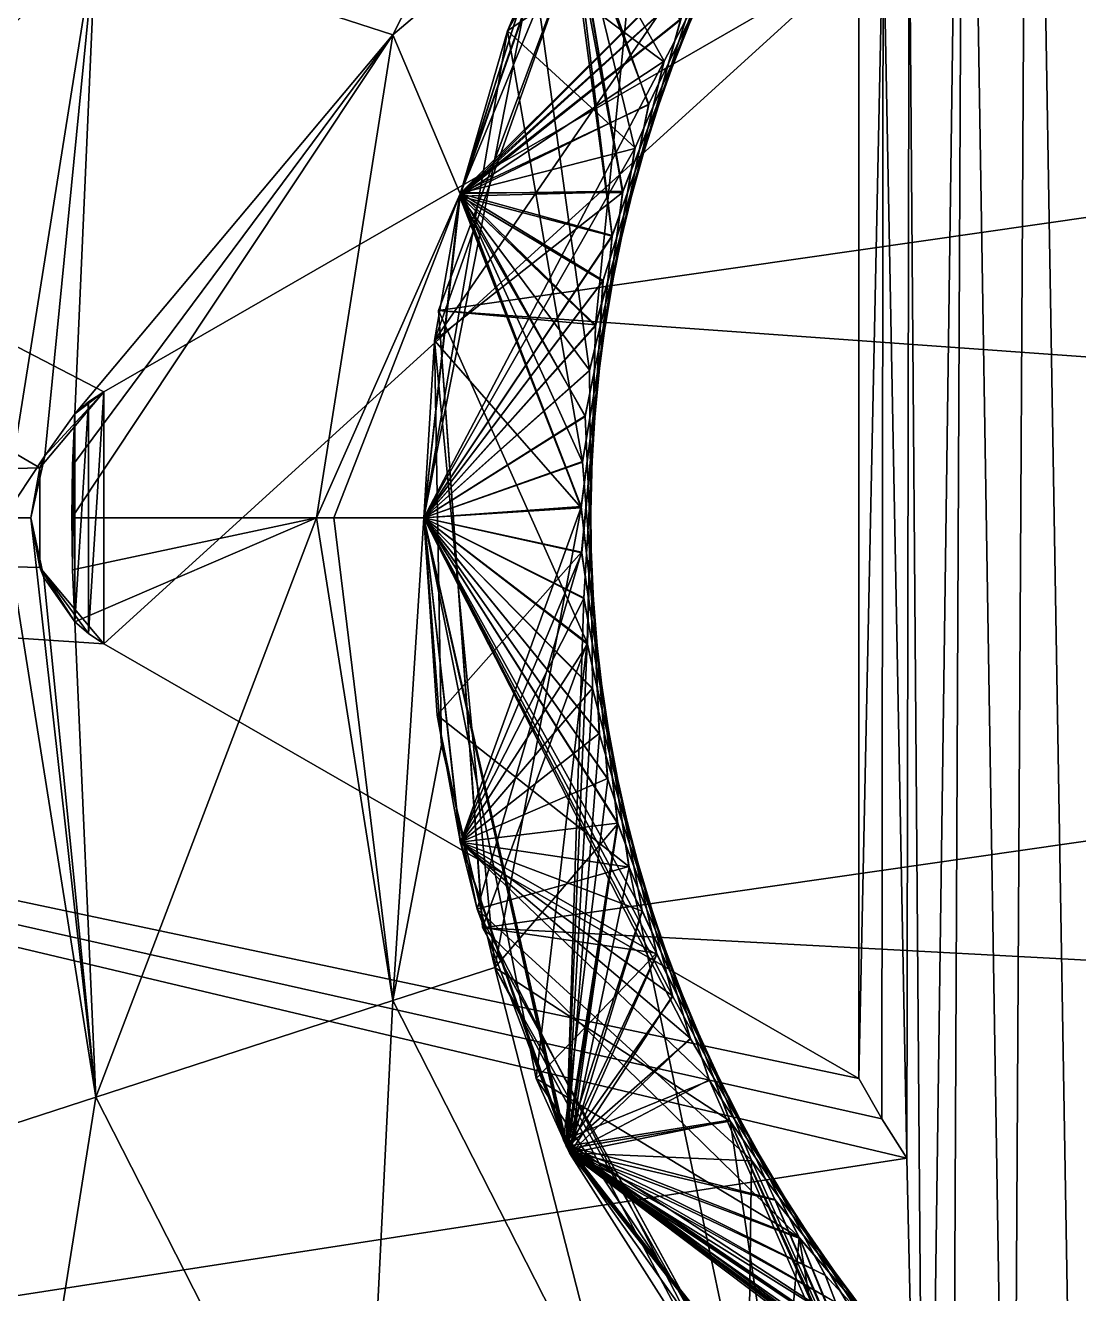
# Model space of a CAD drawing. Extents: x -5 to 5, y -5 to 5.
# Drawn here: x -2.548 to -1.1, y -1.066 to 0.677 of the extents above; entities that cross this region are included whole.
import ezdxf

# ---------------------------------------------------------------- set-up
doc = ezdxf.new("R2010")
doc.units = 0

msp = doc.modelspace()

# ---------------------------------------------------------------- linework, layer by layer
for points in [[(-1.097288, -2.149637, -1.69), (-1.167925, 2.04447, -1.69), (-0.975003, 2.136406, -1.69)], [(-1.191316, -2.168288, -1.69), (-1.256508, 1.85029, -1.69), (-1.167925, 2.04447, -1.69)], [(-1.097288, -2.149637, -1.69), (-1.191316, -2.168288, -1.69), (-1.167925, 2.04447, -1.69)], [(-1.309965, -2.033152, -1.69), (-1.332798, 0.885239, -1.69), (-1.256508, 1.85029, -1.69)], [(-1.275049, -2.122427, -1.69), (-1.309965, -2.033152, -1.69), (-1.256508, 1.85029, -1.69)], [(-1.191316, -2.168288, -1.69), (-1.275049, -2.122427, -1.69), (-1.256508, 1.85029, -1.69)], [(-2.527868, 0.068391, -3.19), (-5.049228, 0, -3.19), (-4.844704, 1.422436, -3.19)], [(-2.439819, 0.173189, -3.19), (-4.844704, 1.422436, -3.19), (-1.402036, 0.770905, -3.19)], [(-2.439819, 0.173189, -3.19), (-2.527868, 0.068391, -3.19), (-4.844704, 1.422436, -3.19)], [(-2.450839, 0.796326, -1.830818), (-2.042402, 0.663617, -0.959325), (-1.737371, 1.262274, -0.959325)], [(-1.801938, 0.867767), (-1.737371, 1.262274, -0.959325), (-2.042402, 0.663617, -0.959325)], [(-1.550822, 1.262914, 2.902369), (-1.884786, 0.669016, 2.918715), (-1.561124, 1.250157, 2.95276)], [(-1.534432, 0.909048, 2.784463), (-1.884786, 0.669016, 2.918715), (-1.550822, 1.262914, 2.902369)], [(-1.884786, 0.669016, 2.668715), (-1.550822, 1.262914, 2.652369), (-1.799287, 0.873251, 2.613426)], [(-1.534432, 0.909048, 2.784463), (-1.550822, 1.262914, 2.652369), (-1.884786, 0.669016, 2.668715)], [(-1.884786, 0.669016, 2.918715), (-1.799476, 0.872862, 2.963436), (-1.561124, 1.250157, 2.95276)], [(-1.682507, 1.081282, 4.707727), (-1.979644, 0.284621, 4.728182), (-1.682582, 1.081115, 4.81)], [(-1.76369, 0.265044, 4.602878), (-1.979644, 0.284621, 4.728182), (-1.682507, 1.081282, 4.707727)], [(-1.979644, 0.284621, 4.728182), (-1.979607, 0.284773, 4.81), (-1.682582, 1.081115, 4.81)], [(1.819254, 0.830749, 4.81), (-1.682582, 1.081115, 4.81), (-1.979607, 0.284773, 4.81)], [(-1.646248, 0.686089, 4.591146), (-1.76369, 0.265044, 4.602878), (-1.682507, 1.081282, 4.707727)], [(-1.696096, 1.059839, -0.041667), (-1.949856, 0.445042), (-1.985092, 0.243739, -0.020833)], [(-1.696096, 1.059839, -0.041667), (-1.985092, 0.243739, -0.020833), (-1.56595, 0.853611, 0.086171)], [(-1.696096, 1.059839, -0.041667), (-1.801938, 0.867767), (-1.949856, 0.445042)], [(-1.467109, 1.01412, 1.881122), (-1.669723, 0.626797, 1.892854), (-1.849559, 0.761006, 2.016363)], [(-1.467109, 1.01412, 1.881122), (-1.849559, 0.761006, 1.766363), (-1.669723, 0.626797, 1.892854)], [(-1.466591, 1.014869, 3.981097), (-1.669403, 0.627649, 3.992829), (-1.802895, 0.865777, 4.113624)], [(-1.466591, 1.014869, 3.981097), (-1.802895, 0.865777, 3.863624), (-1.669403, 0.627649, 3.992829)], [(-3.089614, 1.003877, -2.53283), (-3.248613, 0, -2.53283), (-2.450839, 0.796326, -1.830818)], [(-1.501444, 0.962557, 3.382781), (-1.690484, 0.56843, 3.394512), (-1.803158, 0.865229, 3.513639)], [(-1.501444, 0.962557, 3.382781), (-1.803158, 0.865229, 3.263639), (-1.690484, 0.56843, 3.394512)], [(-1.501936, 0.96179, 1.282805), (-1.79901, 0.873821, 1.163411), (-1.690774, 0.567567, 1.294537)], [(-1.501936, 0.96179, 1.282805), (-1.690774, 0.567567, 1.294537), (-1.79901, 0.873821, 1.413411)], [(-1.534432, 0.909048, 2.784463), (-1.709466, 0.508505, 2.796195), (-1.884786, 0.669016, 2.918715)], [(-1.534432, 0.909048, 2.784463), (-1.884786, 0.669016, 2.668715), (-1.709466, 0.508505, 2.796195)], [(-1.534896, 0.908264, 0.684488), (-1.709725, 0.507631, 0.69622), (-1.798969, 0.873905, 0.813409)], [(-1.534896, 0.908264, 0.684488), (-1.798969, 0.873905, 0.563409), (-1.709725, 0.507631, 0.69622)], [(-1.799476, 0.872862, 3.213436), (-1.949644, 0.44597, 3.224263), (-1.803158, 0.865229, 3.263639)], [(-1.621427, 0.742848, 3.089488), (-1.949644, 0.44597, 3.224263), (-1.799476, 0.872862, 3.213436)], [(-1.884786, 0.669016, 2.918715), (-1.949644, 0.44597, 2.974263), (-1.799476, 0.872862, 2.963436)], [(-1.621427, 0.742848, 3.089488), (-1.799476, 0.872862, 2.963436), (-1.949644, 0.44597, 2.974263)], [(-1.884786, 0.669016, 2.668715), (-1.799287, 0.873251, 2.613426), (-1.949638, 0.445995, 2.624262)], [(-1.646598, 0.685248, 2.491171), (-1.949638, 0.445995, 2.624262), (-1.799287, 0.873251, 2.613426)], [(-1.803946, 0.863586, 2.313682), (-1.949638, 0.445995, 2.374262), (-1.799287, 0.873251, 2.363426)], [(-1.646598, 0.685248, 2.491171), (-1.799287, 0.873251, 2.363426), (-1.949638, 0.445995, 2.374262)], [(-1.803893, 0.863695, 1.113679), (-1.949584, 0.446231, 1.174257), (-1.79901, 0.873821, 1.163411)], [(-1.690774, 0.567567, 1.294537), (-1.79901, 0.873821, 1.163411), (-1.949584, 0.446231, 1.174257)], [(-1.79901, 0.873821, 1.413411), (-1.949584, 0.446231, 1.424257), (-1.803957, 0.863563, 1.463683)], [(-1.690774, 0.567567, 1.294537), (-1.949584, 0.446231, 1.424257), (-1.79901, 0.873821, 1.413411)], [(-1.803893, 0.863695, 0.863679), (-1.798969, 0.873905, 0.813409), (-1.949574, 0.446275, 0.824256)], [(-1.709725, 0.507631, 0.69622), (-1.949574, 0.446275, 0.824256), (-1.798969, 0.873905, 0.813409)], [(-1.803843, 0.863801, 0.513676), (-1.949574, 0.446275, 0.574256), (-1.798969, 0.873905, 0.563409)], [(-1.709725, 0.507631, 0.69622), (-1.798969, 0.873905, 0.563409), (-1.949574, 0.446275, 0.574256)], [(-1.798926, 0.873994, 0.213406), (-1.949563, 0.446324, 0.224254), (-1.803843, 0.863801, 0.263676)], [(-1.726552, 0.447066, 0.097902), (-1.949563, 0.446324, 0.224254), (-1.798926, 0.873994, 0.213406)], [(-1.56595, 0.853611, 0.086171), (-1.726552, 0.447066, 0.097902), (-1.798926, 0.873994, 0.213406)], [(-1.33592, -0.880521, -1.69), (-1.368612, 0.828795, -1.69), (-1.332798, 0.885239, -1.69)], [(-1.309965, -2.033152, -1.69), (-1.33592, -0.880521, -1.69), (-1.332798, 0.885239, -1.69)], [(-1.949856, 0.445042), (-1.801938, 0.867767), (-2.042402, 0.663617, -0.959325)], [(-1.803158, 0.865229, 3.513639), (-1.950568, 0.441911, 3.524362), (-1.949688, 0.445775, 3.574268)], [(-1.690484, 0.56843, 3.394512), (-1.950568, 0.441911, 3.524362), (-1.803158, 0.865229, 3.513639)], [(-1.949644, 0.44597, 3.224263), (-1.950568, 0.441911, 3.274362), (-1.803158, 0.865229, 3.263639)], [(-1.690484, 0.56843, 3.394512), (-1.803158, 0.865229, 3.263639), (-1.950568, 0.441911, 3.274362)], [(-1.803946, 0.863586, 2.313682), (-1.950565, 0.441924, 2.324362), (-1.949638, 0.445995, 2.374262)], [(-1.726323, 0.447948, 2.197878), (-1.950565, 0.441924, 2.324362), (-1.803946, 0.863586, 2.313682)], [(-1.849559, 0.761006, 2.016363), (-1.950565, 0.441924, 2.074362), (-1.803946, 0.863586, 2.063682)], [(-1.726323, 0.447948, 2.197878), (-1.803946, 0.863586, 2.063682), (-1.950565, 0.441924, 2.074362)], [(-1.802895, 0.865777, 4.113624), (-1.95055, 0.441987, 4.124361), (-1.949711, 0.445678, 4.17427)], [(-1.669403, 0.627649, 3.992829), (-1.95055, 0.441987, 4.124361), (-1.802895, 0.865777, 4.113624)], [(-1.95055, 0.441987, 3.874361), (-1.802895, 0.865777, 3.863624), (-1.949688, 0.445775, 3.824268)], [(-1.669403, 0.627649, 3.992829), (-1.802895, 0.865777, 3.863624), (-1.95055, 0.441987, 3.874361)], [(-1.849559, 0.761006, 1.766363), (-1.803957, 0.863563, 1.713683), (-1.950528, 0.442088, 1.724358)], [(-1.741037, 0.386834, 1.599561), (-1.950528, 0.442088, 1.724358), (-1.803957, 0.863563, 1.713683)], [(-1.949584, 0.446231, 1.424257), (-1.950528, 0.442088, 1.474358), (-1.803957, 0.863563, 1.463683)], [(-1.59465, 0.798711, 1.587829), (-1.803957, 0.863563, 1.463683), (-1.950528, 0.442088, 1.474358)], [(-1.949711, 0.445678, 4.42427), (-1.950425, 0.44254, 4.474347), (-1.801987, 0.867664, 4.463574)], [(-1.646248, 0.686089, 4.591146), (-1.801987, 0.867664, 4.463574), (-1.950425, 0.44254, 4.474347)], [(-1.803893, 0.863695, 1.113679), (-1.950406, 0.442623, 1.124345), (-1.949584, 0.446231, 1.174257)], [(-1.621806, 0.74202, 0.989512), (-1.950406, 0.442623, 1.124345), (-1.803893, 0.863695, 1.113679)], [(-1.950406, 0.442623, 0.874345), (-1.803893, 0.863695, 0.863679), (-1.949574, 0.446275, 0.824256)], [(-1.621806, 0.74202, 0.989512), (-1.803893, 0.863695, 0.863679), (-1.950406, 0.442623, 0.874345)], [(-1.803843, 0.863801, 0.513676), (-1.950367, 0.442795, 0.524341), (-1.949574, 0.446275, 0.574256)], [(-1.646948, 0.684407, 0.391195), (-1.950367, 0.442795, 0.524341), (-1.803843, 0.863801, 0.513676)], [(-1.949563, 0.446324, 0.224254), (-1.950367, 0.442795, 0.274341), (-1.803843, 0.863801, 0.263676)], [(-1.646948, 0.684407, 0.391195), (-1.803843, 0.863801, 0.263676), (-1.950367, 0.442795, 0.274341)], [(-1.800451, 0.870847, 4.41349), (-1.949711, 0.445678, 4.42427), (-1.801987, 0.867664, 4.463574)], [(-1.726094, 0.448829, 4.297853), (-1.949711, 0.445678, 4.42427), (-1.800451, 0.870847, 4.41349)], [(-1.802895, 0.865777, 4.113624), (-1.949711, 0.445678, 4.17427), (-1.800451, 0.870847, 4.16349)], [(-1.726094, 0.448829, 4.297853), (-1.800451, 0.870847, 4.16349), (-1.949711, 0.445678, 4.17427)], [(-1.802895, 0.865777, 3.863624), (-1.800192, 0.871383, 3.813476), (-1.949688, 0.445775, 3.824268)], [(-1.740839, 0.387723, 3.699537), (-1.949688, 0.445775, 3.824268), (-1.800192, 0.871383, 3.813476)], [(-1.803158, 0.865229, 3.513639), (-1.949688, 0.445775, 3.574268), (-1.800192, 0.871383, 3.563476)], [(-1.594242, 0.799526, 3.687805), (-1.800192, 0.871383, 3.563476), (-1.949688, 0.445775, 3.574268)], [(-1.59465, 0.798711, 1.587829), (-1.741037, 0.386834, 1.599561), (-1.803957, 0.863563, 1.713683)], [(-1.565513, 0.85441, 2.186146), (-1.726323, 0.447948, 2.197878), (-1.803946, 0.863586, 2.313682)], [(-1.565513, 0.85441, 2.186146), (-1.803946, 0.863586, 2.063682), (-1.726323, 0.447948, 2.197878)], [(-1.565077, 0.85521, 4.286122), (-1.726094, 0.448829, 4.297853), (-1.800451, 0.870847, 4.41349)], [(-1.565077, 0.85521, 4.286122), (-1.800451, 0.870847, 4.16349), (-1.726094, 0.448829, 4.297853)], [(-1.594242, 0.799526, 3.687805), (-1.740839, 0.387723, 3.699537), (-1.800192, 0.871383, 3.813476)], [(-1.985092, 0.243739, -0.020833), (-1.726552, 0.447066, 0.097902), (-1.56595, 0.853611, 0.086171)], [(1.819254, 0.830749, 4.81), (-1.979607, 0.284773, 4.81), (2, 0, 4.81)], [(-1.402036, -0.770905, -1.69), (-1.402036, 0.770905, -1.69), (-1.368612, 0.828795, -1.69)], [(-1.370075, -0.826374, -1.69), (-1.402036, -0.770905, -1.69), (-1.368612, 0.828795, -1.69)], [(-1.33592, -0.880521, -1.69), (-1.370075, -0.826374, -1.69), (-1.368612, 0.828795, -1.69)], [(-3.248613, 0, -2.53283), (-3.213175, 0, -2.505224), (-2.450839, 0.796326, -1.830818)], [(-3.213175, 0, -2.505224), (-2.576964, 0, -1.830818), (-2.450839, 0.796326, -1.830818)], [(-2.450839, 0.796326, -1.830818), (-2.576964, 0, -1.830818), (-2.520999, 0.084964, -1.750309)], [(-2.450839, 0.796326, -1.830818), (-2.520999, 0.084964, -1.750309), (-2.479752, 0.142951, -1.69)], [(-2.450839, 0.796326, -1.830818), (-2.479752, 0.142951, -1.69), (-2.042402, 0.663617, -0.959325)], [(-1.59465, 0.798711, 1.587829), (-1.950528, 0.442088, 1.474358), (-1.741037, 0.386834, 1.599561)], [(-1.594242, 0.799526, 3.687805), (-1.949688, 0.445775, 3.574268), (-1.740839, 0.387723, 3.699537)], [(-1.402036, 0.770905, -1.69), (-2.439819, 0.173189, -3.19), (-1.402036, 0.770905, -3.19)], [(-2.439819, 0.173189, -1.69), (-2.439819, 0.173189, -3.19), (-1.402036, 0.770905, -1.69)], [(-2.439788, -0.173448, -1.69), (-2.439819, 0.173189, -1.69), (-1.402036, 0.770905, -1.69)], [(-1.402036, -0.770905, -1.69), (-2.439788, -0.173448, -1.69), (-1.402036, 0.770905, -1.69)], [(-1.849559, 0.761006, 2.016363), (-2, 0, 2.035), (-1.950565, 0.441924, 2.074362)], [(-1.772038, 0.201822, 1.904585), (-2, 0, 2.035), (-1.849559, 0.761006, 2.016363)], [(-1.849559, 0.761006, 1.766363), (-2, 0, 1.735), (-2, 0, 1.785)], [(-1.669723, 0.626797, 1.892854), (-1.849559, 0.761006, 1.766363), (-2, 0, 1.785)], [(-1.849559, 0.761006, 1.766363), (-1.950528, 0.442088, 1.724358), (-2, 0, 1.735)], [(-1.669723, 0.626797, 1.892854), (-1.772038, 0.201822, 1.904585), (-1.849559, 0.761006, 2.016363)], [(-1.621806, 0.74202, 0.989512), (-1.753587, 0.32524, 1.001244), (-1.950406, 0.442623, 1.124345)], [(-1.621806, 0.74202, 0.989512), (-1.950406, 0.442623, 0.874345), (-1.753587, 0.32524, 1.001244)], [(-1.621427, 0.742848, 3.089488), (-1.753421, 0.326136, 3.101219), (-1.949644, 0.44597, 3.224263)], [(-1.621427, 0.742848, 3.089488), (-1.949644, 0.44597, 2.974263), (-1.753421, 0.326136, 3.101219)], [(-1.646248, 0.686089, 4.591146), (-1.950425, 0.44254, 4.474347), (-1.76369, 0.265044, 4.602878)], [(-1.646948, 0.684407, 0.391195), (-1.76396, 0.263242, 0.402927), (-1.950367, 0.442795, 0.524341)], [(-1.646948, 0.684407, 0.391195), (-1.950367, 0.442795, 0.274341), (-1.76396, 0.263242, 0.402927)], [(-1.646598, 0.685248, 2.491171), (-1.763825, 0.264143, 2.502903), (-1.949638, 0.445995, 2.624262)], [(-1.646598, 0.685248, 2.491171), (-1.949638, 0.445995, 2.374262), (-1.763825, 0.264143, 2.502903)], [(-2.483869, 0, -1.69), (-2.147508, 0, -0.959325), (-2.042402, 0.663617, -0.959325)], [(-2.482836, 0.07163, -1.69), (-2.483869, 0, -1.69), (-2.042402, 0.663617, -0.959325)], [(-2.479752, 0.142951, -1.69), (-2.482836, 0.07163, -1.69), (-2.042402, 0.663617, -0.959325)], [(-1.949856, 0.445042), (-2.042402, 0.663617, -0.959325), (-2.147508, 0, -0.959325)], [(-1.884786, 0.669016, 2.918715), (-2, 0, 2.935), (-1.949644, 0.44597, 2.974263)], [(-1.781813, 0.077416, 2.807927), (-2, 0, 2.935), (-1.884786, 0.669016, 2.918715)], [(-1.884786, 0.669016, 2.668715), (-2, 0, 2.635), (-2, 0, 2.685)], [(-1.709466, 0.508505, 2.796195), (-1.884786, 0.669016, 2.668715), (-2, 0, 2.685)], [(-1.884786, 0.669016, 2.668715), (-1.949638, 0.445995, 2.624262), (-2, 0, 2.635)], [(-1.709466, 0.508505, 2.796195), (-1.781813, 0.077416, 2.807927), (-1.884786, 0.669016, 2.918715)], [(-1.669403, 0.627649, 3.992829), (-1.771934, 0.202727, 4.004561), (-1.95055, 0.441987, 4.124361)], [(-1.669403, 0.627649, 3.992829), (-1.95055, 0.441987, 3.874361), (-1.771934, 0.202727, 4.004561)], [(-1.669723, 0.626797, 1.892854), (-2, 0, 1.785), (-1.772038, 0.201822, 1.904585)], [(-1.690484, 0.56843, 3.394512), (-1.777978, 0.140158, 3.406244), (-1.950568, 0.441911, 3.524362)], [(-1.690484, 0.56843, 3.394512), (-1.950568, 0.441911, 3.274362), (-1.777978, 0.140158, 3.406244)], [(-1.690774, 0.567567, 1.294537), (-1.949584, 0.446231, 1.174257), (-1.778049, 0.13925, 1.306268)], [(-1.690774, 0.567567, 1.294537), (-1.778049, 0.13925, 1.306268), (-1.949584, 0.446231, 1.424257)], [(-1.709466, 0.508505, 2.796195), (-2, 0, 2.685), (-1.781813, 0.077416, 2.807927)], [(-1.709725, 0.507631, 0.69622), (-1.781852, 0.076505, 0.707951), (-1.949574, 0.446275, 0.824256)], [(-1.709725, 0.507631, 0.69622), (-1.949574, 0.446275, 0.574256), (-1.781852, 0.076505, 0.707951)], [(-1.949856, 0.445042), (-2.147508, 0, -0.959325), (-2.12335, 0, -0.878952)], [(-1.949856, 0.445042), (-2.12335, 0, -0.878952), (-2, 0)], [(-1.949563, 0.446324, 0.224254), (-2, 0, 0.235), (-1.950367, 0.442795, 0.274341)], [(-1.783441, 0.013666, 0.109634), (-2, 0, 0.235), (-1.949563, 0.446324, 0.224254)], [(-1.950406, 0.442623, 0.874345), (-1.949574, 0.446275, 0.824256), (-2, 0, 0.835)], [(-1.781852, 0.076505, 0.707951), (-2, 0, 0.835), (-1.949574, 0.446275, 0.824256)], [(-2, 0, 0.535), (-2, 0, 0.585), (-1.949574, 0.446275, 0.574256)], [(-1.781852, 0.076505, 0.707951), (-1.949574, 0.446275, 0.574256), (-2, 0, 0.585)], [(-1.950367, 0.442795, 0.524341), (-2, 0, 0.535), (-1.949574, 0.446275, 0.574256)], [(-2, 0, 1.135), (-2, 0, 1.185), (-1.949584, 0.446231, 1.174257)], [(-1.778049, 0.13925, 1.306268), (-1.949584, 0.446231, 1.174257), (-2, 0, 1.185)], [(-1.950406, 0.442623, 1.124345), (-2, 0, 1.135), (-1.949584, 0.446231, 1.174257)], [(-1.949584, 0.446231, 1.424257), (-2, 0, 1.435), (-1.950528, 0.442088, 1.474358)], [(-1.778049, 0.13925, 1.306268), (-2, 0, 1.435), (-1.949584, 0.446231, 1.424257)], [(-1.763825, 0.264143, 2.502903), (-2, 0, 2.635), (-1.949638, 0.445995, 2.624262)], [(-2, 0, 2.335), (-2, 0, 2.385), (-1.949638, 0.445995, 2.374262)], [(-1.763825, 0.264143, 2.502903), (-1.949638, 0.445995, 2.374262), (-2, 0, 2.385)], [(-1.950565, 0.441924, 2.324362), (-2, 0, 2.335), (-1.949638, 0.445995, 2.374262)], [(-1.949644, 0.44597, 3.224263), (-2, 0, 3.235), (-1.950568, 0.441911, 3.274362)], [(-1.753421, 0.326136, 3.101219), (-2, 0, 3.235), (-1.949644, 0.44597, 3.224263)], [(-2, 0, 2.935), (-2, 0, 2.985), (-1.949644, 0.44597, 2.974263)], [(-1.753421, 0.326136, 3.101219), (-1.949644, 0.44597, 2.974263), (-2, 0, 2.985)], [(-1.95055, 0.441987, 3.874361), (-1.949688, 0.445775, 3.824268), (-2, 0, 3.835)], [(-1.740839, 0.387723, 3.699537), (-2, 0, 3.835), (-1.949688, 0.445775, 3.824268)], [(-2, 0, 3.535), (-2, 0, 3.585), (-1.949688, 0.445775, 3.574268)], [(-1.740839, 0.387723, 3.699537), (-1.949688, 0.445775, 3.574268), (-2, 0, 3.585)], [(-1.950568, 0.441911, 3.524362), (-2, 0, 3.535), (-1.949688, 0.445775, 3.574268)], [(-1.949711, 0.445678, 4.42427), (-2, 0, 4.435), (-1.950425, 0.44254, 4.474347)], [(-1.783426, 0.015488, 4.309586), (-2, 0, 4.435), (-1.949711, 0.445678, 4.42427)], [(-2, 0, 4.135), (-2, 0, 4.185), (-1.949711, 0.445678, 4.17427)], [(-1.783426, 0.015488, 4.309586), (-1.949711, 0.445678, 4.17427), (-2, 0, 4.185)], [(-1.95055, 0.441987, 4.124361), (-2, 0, 4.135), (-1.949711, 0.445678, 4.17427)], [(-1.985092, 0.243739, -0.020833), (-1.949856, 0.445042), (-2, 0)], [(-1.76396, 0.263242, 0.402927), (-2, 0, 0.535), (-1.950367, 0.442795, 0.524341)], [(-2, 0, 0.235), (-2, 0, 0.285), (-1.950367, 0.442795, 0.274341)], [(-1.76396, 0.263242, 0.402927), (-1.950367, 0.442795, 0.274341), (-2, 0, 0.285)], [(-1.753587, 0.32524, 1.001244), (-2, 0, 1.135), (-1.950406, 0.442623, 1.124345)], [(-1.950406, 0.442623, 0.874345), (-2, 0, 0.835), (-2, 0, 0.885)], [(-1.753587, 0.32524, 1.001244), (-1.950406, 0.442623, 0.874345), (-2, 0, 0.885)], [(-2, 0, 4.435), (-2, 0, 4.485), (-1.950425, 0.44254, 4.474347)], [(-1.76369, 0.265044, 4.602878), (-1.950425, 0.44254, 4.474347), (-2, 0, 4.485)], [(-1.741037, 0.386834, 1.599561), (-2, 0, 1.735), (-1.950528, 0.442088, 1.724358)], [(-2, 0, 1.435), (-2, 0, 1.485), (-1.950528, 0.442088, 1.474358)], [(-1.741037, 0.386834, 1.599561), (-1.950528, 0.442088, 1.474358), (-2, 0, 1.485)], [(-1.771934, 0.202727, 4.004561), (-2, 0, 4.135), (-1.95055, 0.441987, 4.124361)], [(-1.95055, 0.441987, 3.874361), (-2, 0, 3.835), (-2, 0, 3.885)], [(-1.771934, 0.202727, 4.004561), (-1.95055, 0.441987, 3.874361), (-2, 0, 3.885)], [(-1.783434, 0.014577, 2.20961), (-2, 0, 2.335), (-1.950565, 0.441924, 2.324362)], [(-2, 0, 2.035), (-2, 0, 2.085), (-1.950565, 0.441924, 2.074362)], [(-1.783434, 0.014577, 2.20961), (-1.950565, 0.441924, 2.074362), (-2, 0, 2.085)], [(-1.777978, 0.140158, 3.406244), (-2, 0, 3.535), (-1.950568, 0.441911, 3.524362)], [(-2, 0, 3.235), (-2, 0, 3.285), (-1.950568, 0.441911, 3.274362)], [(-1.777978, 0.140158, 3.406244), (-1.950568, 0.441911, 3.274362), (-2, 0, 3.285)], [(-1.985092, 0.243739, -0.020833), (-1.783441, 0.013666, 0.109634), (-1.726552, 0.447066, 0.097902)], [(-1.726323, 0.447948, 2.197878), (-1.783434, 0.014577, 2.20961), (-1.950565, 0.441924, 2.324362)], [(-1.726323, 0.447948, 2.197878), (-1.950565, 0.441924, 2.074362), (-1.783434, 0.014577, 2.20961)], [(-1.726094, 0.448829, 4.297853), (-1.783426, 0.015488, 4.309586), (-1.949711, 0.445678, 4.42427)], [(-1.726094, 0.448829, 4.297853), (-1.949711, 0.445678, 4.17427), (-1.783426, 0.015488, 4.309586)], [(-1.726552, 0.447066, 0.097902), (-1.783441, 0.013666, 0.109634), (-1.949563, 0.446324, 0.224254)], [(-1.740839, 0.387723, 3.699537), (-1.782864, -0.047369, 3.711268), (-2, 0, 3.835)], [(-1.740839, 0.387723, 3.699537), (-2, 0, 3.585), (-1.782864, -0.047369, 3.711268)], [(-1.741037, 0.386834, 1.599561), (-1.78284, -0.04828, 1.611293), (-2, 0, 1.735)], [(-1.741037, 0.386834, 1.599561), (-2, 0, 1.485), (-1.78284, -0.04828, 1.611293)], [(-1.753421, 0.326136, 3.101219), (-1.780088, -0.110168, 3.112951), (-2, 0, 3.235)], [(-1.753421, 0.326136, 3.101219), (-2, 0, 2.985), (-1.780088, -0.110168, 3.112951)], [(-1.753587, 0.32524, 1.001244), (-1.780031, -0.111077, 1.012976), (-2, 0, 1.135)], [(-1.753587, 0.32524, 1.001244), (-2, 0, 0.885), (-1.780031, -0.111077, 1.012976)], [(-1.979644, 0.284621, 4.728182), (-1.918983, -0.563477, 4.748637), (-1.979607, 0.284773, 4.81)], [(-1.775188, -0.171923, 4.61461), (-1.918983, -0.563477, 4.748637), (-1.979644, 0.284621, 4.728182)], [(-1.76369, 0.265044, 4.602878), (-1.775188, -0.171923, 4.61461), (-1.979644, 0.284621, 4.728182)], [(-1.979607, 0.284773, 4.81), (-1.918927, -0.563533, 4.81), (2, 0, 4.81)], [(-1.918983, -0.563477, 4.748637), (-1.918927, -0.563533, 4.81), (-1.979607, 0.284773, 4.81)], [(-1.76369, 0.265044, 4.602878), (-2, 0, 4.485), (-1.775188, -0.171923, 4.61461)], [(-1.763825, 0.264143, 2.502903), (-1.7751, -0.172829, 2.514634), (-2, 0, 2.635)], [(-1.763825, 0.264143, 2.502903), (-2, 0, 2.385), (-1.7751, -0.172829, 2.514634)], [(-1.76396, 0.263242, 0.402927), (-1.775011, -0.173736, 0.414659), (-2, 0, 0.535)], [(-1.76396, 0.263242, 0.402927), (-2, 0, 0.285), (-1.775011, -0.173736, 0.414659)], [(-1.985092, 0.243739, -0.020833), (-2, 0), (-1.975378, -0.312858)], [(-1.985092, 0.243739, -0.020833), (-1.975378, -0.312858), (-1.902113, -0.618034)], [(-1.985092, 0.243739, -0.020833), (-1.902113, -0.618034), (-1.783441, 0.013666, 0.109634)], [(-1.771934, 0.202727, 4.004561), (-1.768027, -0.234373, 4.016293), (-2, 0, 4.135)], [(-1.771934, 0.202727, 4.004561), (-2, 0, 3.885), (-1.768027, -0.234373, 4.016293)], [(-1.772038, 0.201822, 1.904585), (-1.767907, -0.235276, 1.916317), (-2, 0, 2.035)], [(-1.772038, 0.201822, 1.904585), (-2, 0, 1.785), (-1.767907, -0.235276, 1.916317)], [(-2.439819, 0.173189, -3.19), (-2.520999, 0.084964, -1.750309), (-2.527868, 0.068391, -3.19)], [(-2.439819, 0.173189, -3.19), (-2.479752, 0.142951, -1.69), (-2.520999, 0.084964, -1.750309)], [(-2.461006, 0.15912, -1.69), (-2.479752, 0.142951, -1.69), (-2.439819, 0.173189, -3.19)], [(-2.461006, 0.15912, -1.69), (-2.479737, -0.143206, -1.69), (-2.479752, 0.142951, -1.69)], [(-2.460984, -0.159377, -1.69), (-2.479737, -0.143206, -1.69), (-2.461006, 0.15912, -1.69)], [(-2.461006, 0.15912, -1.69), (-2.439819, 0.173189, -3.19), (-2.439819, 0.173189, -1.69)], [(-2.460984, -0.159377, -1.69), (-2.461006, 0.15912, -1.69), (-2.439819, 0.173189, -1.69)], [(-2.439788, -0.173448, -1.69), (-2.460984, -0.159377, -1.69), (-2.439819, 0.173189, -1.69)], [(-2.482832, -0.071764, -1.69), (-2.482836, 0.07163, -1.69), (-2.479752, 0.142951, -1.69)], [(-2.482832, -0.071764, -1.69), (-2.479752, 0.142951, -1.69), (-2.479737, -0.143206, -1.69)], [(-1.777978, 0.140158, 3.406244), (-1.758669, -0.296533, 3.417976), (-2, 0, 3.535)], [(-1.777978, 0.140158, 3.406244), (-2, 0, 3.285), (-1.758669, -0.296533, 3.417976)], [(-1.778049, 0.13925, 1.306268), (-2, 0, 1.185), (-1.758518, -0.297431, 1.318)], [(-1.778049, 0.13925, 1.306268), (-1.758518, -0.297431, 1.318), (-2, 0, 1.435)], [(-2.576964, 0, -1.830818), (-2.54, 0, -1.776826), (-2.520999, 0.084964, -1.750309)], [(-2.527868, 0.068391, -3.19), (-2.520999, 0.084964, -1.750309), (-2.54, 0, -1.776826)], [(-2.482832, -0.071764, -1.69), (-2.483869, 0, -1.69), (-2.482836, 0.07163, -1.69)], [(-1.781813, 0.077416, 2.807927), (-1.747127, -0.358324, 2.819659), (-2, 0, 2.935)], [(-1.781813, 0.077416, 2.807927), (-2, 0, 2.685), (-1.747127, -0.358324, 2.819659)], [(-1.781852, 0.076505, 0.707951), (-1.746944, -0.359216, 0.719683), (-2, 0, 0.835)], [(-1.781852, 0.076505, 0.707951), (-2, 0, 0.585), (-1.746944, -0.359216, 0.719683)], [(-2.527868, 0.068391, -3.19), (-2.527856, -0.068665, -3.19), (-5.049228, 0, -3.19)], [(-2.527868, 0.068391, -3.19), (-2.54, 0, -1.776826), (-2.527856, -0.068665, -3.19)], [(-1.33592, -0.880521, -3.19), (-4.844704, -1.422436, -3.19), (-5.049228, 0, -3.19)], [(-1.370075, -0.826374, -3.19), (-1.33592, -0.880521, -3.19), (-5.049228, 0, -3.19)], [(-1.402036, -0.770905, -3.19), (-1.370075, -0.826374, -3.19), (-5.049228, 0, -3.19)], [(-2.439788, -0.173448, -3.19), (-1.402036, -0.770905, -3.19), (-5.049228, 0, -3.19)], [(-2.527856, -0.068665, -3.19), (-2.439788, -0.173448, -3.19), (-5.049228, 0, -3.19)], [(-3.089614, -1.003877, -2.53283), (-2.450839, -0.796326, -1.830818), (-2.576964, 0, -1.830818)], [(-2.450839, -0.796326, -1.830818), (-2.54, 0, -1.776826), (-2.576964, 0, -1.830818)], [(-2.52234, -0.082292, -1.752213), (-2.527856, -0.068665, -3.19), (-2.54, 0, -1.776826)], [(-2.52234, -0.082292, -1.752213), (-2.54, 0, -1.776826), (-2.450839, -0.796326, -1.830818)], [(-2.482832, -0.071764, -1.69), (-2.147508, 0, -0.959325), (-2.483869, 0, -1.69)], [(-2.482832, -0.071764, -1.69), (-2.479737, -0.143206, -1.69), (-2.147508, 0, -0.959325)], [(-2.479737, -0.143206, -1.69), (-2.450839, -0.796326, -1.830818), (-2.147508, 0, -0.959325)], [(-2.450839, -0.796326, -1.830818), (-2.042402, -0.663617, -0.959325), (-2.147508, 0, -0.959325)], [(-2.042402, -0.663617, -0.959325), (-2.12335, 0, -0.878952), (-2.147508, 0, -0.959325)], [(-2.042402, -0.663617, -0.959325), (-2, 0), (-2.12335, 0, -0.878952)], [(-1.975378, -0.312858), (-2, 0), (-2.042402, -0.663617, -0.959325)], [(-1.783426, 0.015488, 4.309586), (-1.733629, -0.418784, 4.321317), (-2, 0, 4.435)], [(-1.783426, 0.015488, 4.309586), (-2, 0, 4.185), (-1.733629, -0.418784, 4.321317)], [(-1.783434, 0.014577, 2.20961), (-1.733415, -0.41967, 2.221341), (-2, 0, 2.335)], [(-1.783434, 0.014577, 2.20961), (-2, 0, 2.085), (-1.94963, -0.446032, 2.095738)], [(-1.783441, 0.013666, 0.109634), (-1.7332, -0.420555, 0.121366), (-2, 0, 0.235)], [(-1.803823, -0.863842, 4.456325), (-2, 0, 4.485), (-2, 0, 4.435)], [(-1.84549, -0.770822, 4.503891), (-2, 0, 4.485), (-1.803823, -0.863842, 4.456325)], [(-1.775188, -0.171923, 4.61461), (-2, 0, 4.485), (-1.84549, -0.770822, 4.503891)], [(-1.733629, -0.418784, 4.321317), (-1.803823, -0.863842, 4.456325), (-2, 0, 4.435)], [(-1.949564, -0.44632, 4.145746), (-2, 0, 4.185), (-2, 0, 4.135)], [(-1.949564, -0.44632, 4.145746), (-1.803823, -0.863842, 4.206325), (-2, 0, 4.185)], [(-1.733629, -0.418784, 4.321317), (-2, 0, 4.185), (-1.803823, -0.863842, 4.206325)], [(-1.768027, -0.234373, 4.016293), (-1.949564, -0.44632, 4.145746), (-2, 0, 4.135)], [(-1.981496, -0.271431, 3.8415), (-2, 0, 3.885), (-2, 0, 3.835)], [(-1.949564, -0.44632, 3.895746), (-2, 0, 3.885), (-1.981496, -0.271431, 3.8415)], [(-1.768027, -0.234373, 4.016293), (-2, 0, 3.885), (-1.949564, -0.44632, 3.895746)], [(-1.782864, -0.047369, 3.711268), (-1.981496, -0.271431, 3.8415), (-2, 0, 3.835)], [(-1.949573, -0.446281, 3.545745), (-2, 0, 3.585), (-2, 0, 3.535)], [(-1.981496, -0.271431, 3.5915), (-2, 0, 3.585), (-1.949573, -0.446281, 3.545745)], [(-1.782864, -0.047369, 3.711268), (-2, 0, 3.585), (-1.981496, -0.271431, 3.5915)], [(-1.758669, -0.296533, 3.417976), (-1.949573, -0.446281, 3.545745), (-2, 0, 3.535)], [(-1.803954, -0.863568, 3.256317), (-2, 0, 3.285), (-2, 0, 3.235)], [(-1.803954, -0.863568, 3.256317), (-1.949573, -0.446281, 3.295745), (-2, 0, 3.285)], [(-1.758669, -0.296533, 3.417976), (-2, 0, 3.285), (-1.949573, -0.446281, 3.295745)], [(-1.699826, -0.539854, 3.124683), (-1.803954, -0.863568, 3.256317), (-2, 0, 3.235)], [(-1.780088, -0.110168, 3.112951), (-1.699826, -0.539854, 3.124683), (-2, 0, 3.235)], [(-1.949623, -0.446061, 2.945739), (-2, 0, 2.985), (-2, 0, 2.935)], [(-1.949623, -0.446061, 2.945739), (-1.803954, -0.863568, 3.006317), (-2, 0, 2.985)], [(-1.780088, -0.110168, 3.112951), (-2, 0, 2.985), (-1.803954, -0.863568, 3.006317)], [(-1.747127, -0.358324, 2.819659), (-1.949623, -0.446061, 2.945739), (-2, 0, 2.935)], [(-1.803947, -0.863582, 2.656318), (-2, 0, 2.685), (-2, 0, 2.635)], [(-1.949623, -0.446061, 2.695739), (-2, 0, 2.685), (-1.803947, -0.863582, 2.656318)], [(-1.747127, -0.358324, 2.819659), (-2, 0, 2.685), (-1.949623, -0.446061, 2.695739)], [(-1.679746, -0.59942, 2.526366), (-1.803947, -0.863582, 2.656318), (-2, 0, 2.635)], [(-1.7751, -0.172829, 2.514634), (-1.679746, -0.59942, 2.526366), (-2, 0, 2.635)], [(-1.94963, -0.446032, 2.345738), (-2, 0, 2.385), (-2, 0, 2.335)], [(-1.94963, -0.446032, 2.345738), (-1.803947, -0.863582, 2.406318), (-2, 0, 2.385)], [(-1.7751, -0.172829, 2.514634), (-2, 0, 2.385), (-1.803947, -0.863582, 2.406318)], [(-1.733415, -0.41967, 2.221341), (-1.94963, -0.446032, 2.345738), (-2, 0, 2.335)], [(-1.803484, -0.864548, 2.056343), (-2, 0, 2.085), (-2, 0, 2.035)], [(-1.803484, -0.864548, 2.056343), (-1.94963, -0.446032, 2.095738), (-2, 0, 2.085)], [(-1.657579, -0.658242, 1.928049), (-1.803484, -0.864548, 2.056343), (-2, 0, 2.035)], [(-1.767907, -0.235276, 1.916317), (-1.657579, -0.658242, 1.928049), (-2, 0, 2.035)], [(-1.949634, -0.446012, 1.745738), (-2, 0, 1.785), (-2, 0, 1.735)], [(-1.803484, -0.864548, 1.806343), (-2, 0, 1.785), (-1.949634, -0.446012, 1.745738)], [(-1.767907, -0.235276, 1.916317), (-2, 0, 1.785), (-1.803484, -0.864548, 1.806343)], [(-1.78284, -0.04828, 1.611293), (-1.949634, -0.446012, 1.745738), (-2, 0, 1.735)], [(-1.949676, -0.445831, 1.145734), (-2, 0, 1.185), (-2, 0, 1.135)], [(-1.949676, -0.445831, 1.145734), (-1.803237, -0.865064, 1.206357), (-2, 0, 1.185)], [(-1.758518, -0.297431, 1.318), (-2, 0, 1.185), (-1.803237, -0.865064, 1.206357)], [(-1.780031, -0.111077, 1.012976), (-1.949676, -0.445831, 1.145734), (-2, 0, 1.135)], [(-1.803237, -0.865064, 1.456357), (-2, 0, 1.485), (-2, 0, 1.435)], [(-1.803237, -0.865064, 1.456357), (-1.949634, -0.446012, 1.495738), (-2, 0, 1.485)], [(-1.78284, -0.04828, 1.611293), (-2, 0, 1.485), (-1.949634, -0.446012, 1.495738)], [(-1.633353, -0.716246, 1.329732), (-1.803237, -0.865064, 1.456357), (-2, 0, 1.435)], [(-1.758518, -0.297431, 1.318), (-1.633353, -0.716246, 1.329732), (-2, 0, 1.435)], [(-1.807753, -0.855586, 0.856106), (-2, 0, 0.885), (-2, 0, 0.835)], [(-1.949676, -0.445831, 0.895734), (-2, 0, 0.885), (-1.807753, -0.855586, 0.856106)], [(-1.780031, -0.111077, 1.012976), (-2, 0, 0.885), (-1.949676, -0.445831, 0.895734)], [(-1.746944, -0.359216, 0.719683), (-1.807753, -0.855586, 0.856106), (-2, 0, 0.835)], [(-1.949697, -0.445738, 0.545731), (-2, 0, 0.585), (-2, 0, 0.535)], [(-1.807753, -0.855586, 0.606106), (-2, 0, 0.585), (-1.949697, -0.445738, 0.545731)], [(-1.746944, -0.359216, 0.719683), (-2, 0, 0.585), (-1.807753, -0.855586, 0.606106)], [(-1.775011, -0.173736, 0.414659), (-1.949697, -0.445738, 0.545731), (-2, 0, 0.535)], [(-1.802077, -0.867479, 0.256421), (-2, 0, 0.285), (-2, 0, 0.235)], [(-1.802077, -0.867479, 0.256421), (-1.949697, -0.445738, 0.295731), (-2, 0, 0.285)], [(-1.775011, -0.173736, 0.414659), (-2, 0, 0.285), (-1.949697, -0.445738, 0.295731)], [(-1.7332, -0.420555, 0.121366), (-1.802077, -0.867479, 0.256421), (-2, 0, 0.235)], [(-1.783434, 0.014577, 2.20961), (-1.94963, -0.446032, 2.095738), (-1.733415, -0.41967, 2.221341)], [(-1.918927, -0.563533, 4.81), (1.847733, -0.765356, 4.81), (2, 0, 4.81)], [(-1.783441, 0.013666, 0.109634), (-1.902113, -0.618034), (-1.7332, -0.420555, 0.121366)], [(-1.782864, -0.047369, 3.711268), (-1.717794, -0.479617, 3.723), (-1.981496, -0.271431, 3.8415)], [(-1.782864, -0.047369, 3.711268), (-1.981496, -0.271431, 3.5915), (-1.926325, -0.53784, 3.598)], [(-1.78284, -0.04828, 1.611293), (-1.717549, -0.480494, 1.623024), (-1.949634, -0.446012, 1.745738)], [(-1.78284, -0.04828, 1.611293), (-1.949634, -0.446012, 1.495738), (-1.717549, -0.480494, 1.623024)], [(-1.782864, -0.047369, 3.711268), (-1.926325, -0.53784, 3.598), (-1.717794, -0.479617, 3.723)], [(-2.439788, -0.173448, -1.69), (-2.439788, -0.173448, -3.19), (-2.527856, -0.068665, -3.19)], [(-2.479737, -0.143206, -1.69), (-2.527856, -0.068665, -3.19), (-2.52234, -0.082292, -1.752213)], [(-2.460984, -0.159377, -1.69), (-2.527856, -0.068665, -3.19), (-2.479737, -0.143206, -1.69)], [(-2.439788, -0.173448, -1.69), (-2.527856, -0.068665, -3.19), (-2.460984, -0.159377, -1.69)], [(-2.479737, -0.143206, -1.69), (-2.52234, -0.082292, -1.752213), (-2.450839, -0.796326, -1.830818)], [(-1.780031, -0.111077, 1.012976), (-1.69955, -0.540722, 1.024707), (-1.949676, -0.445831, 1.145734)], [(-1.780031, -0.111077, 1.012976), (-1.949676, -0.445831, 0.895734), (-1.69955, -0.540722, 1.024707)], [(-1.780088, -0.110168, 3.112951), (-1.803954, -0.863568, 3.006317), (-1.699826, -0.539854, 3.124683)], [(-2.439788, -0.173448, -1.69), (-1.402036, -0.770905, -3.19), (-2.439788, -0.173448, -3.19)], [(-1.402036, -0.770905, -1.69), (-1.402036, -0.770905, -3.19), (-2.439788, -0.173448, -1.69)], [(-1.775011, -0.173736, 0.414659), (-1.679439, -0.600278, 0.42639), (-1.949697, -0.445738, 0.545731)], [(-1.775011, -0.173736, 0.414659), (-1.949697, -0.445738, 0.295731), (-1.679439, -0.600278, 0.42639)], [(-1.775188, -0.171923, 4.61461), (-1.680052, -0.598562, 4.626341), (-1.918983, -0.563477, 4.748637)], [(-1.775188, -0.171923, 4.61461), (-1.84549, -0.770822, 4.503891), (-1.680052, -0.598562, 4.626341)], [(-1.7751, -0.172829, 2.514634), (-1.803947, -0.863582, 2.406318), (-1.679746, -0.59942, 2.526366)], [(-1.768027, -0.234373, 4.016293), (-1.657915, -0.657395, 4.028024), (-1.949564, -0.44632, 4.145746)], [(-1.768027, -0.234373, 4.016293), (-1.949564, -0.44632, 3.895746), (-1.657915, -0.657395, 4.028024)], [(-1.767907, -0.235276, 1.916317), (-1.803484, -0.864548, 1.806343), (-1.657579, -0.658242, 1.928049)], [(-1.949564, -0.44632, 3.895746), (-1.981496, -0.271431, 3.8415), (-1.926325, -0.53784, 3.848)], [(-1.717794, -0.479617, 3.723), (-1.926325, -0.53784, 3.848), (-1.981496, -0.271431, 3.8415)], [(-1.926325, -0.53784, 3.598), (-1.981496, -0.271431, 3.5915), (-1.949573, -0.446281, 3.545745)], [(-1.975378, -0.312858), (-2.042402, -0.663617, -0.959325), (-1.902113, -0.618034)], [(-1.758669, -0.296533, 3.417976), (-1.633719, -0.715411, 3.429707), (-1.949573, -0.446281, 3.545745)], [(-1.758669, -0.296533, 3.417976), (-1.949573, -0.446281, 3.295745), (-1.633719, -0.715411, 3.429707)], [(-1.758518, -0.297431, 1.318), (-1.803237, -0.865064, 1.206357), (-1.633353, -0.716246, 1.329732)], [(-1.747127, -0.358324, 2.819659), (-1.607493, -0.772539, 2.83139), (-1.949623, -0.446061, 2.945739)], [(-1.747127, -0.358324, 2.819659), (-1.949623, -0.446061, 2.695739), (-1.607493, -0.772539, 2.83139)], [(-1.746944, -0.359216, 0.719683), (-1.607098, -0.77336, 0.731415), (-1.807753, -0.855586, 0.856106)], [(-1.746944, -0.359216, 0.719683), (-1.807753, -0.855586, 0.606106), (-1.607098, -0.77336, 0.731415)], [(-1.733415, -0.41967, 2.221341), (-1.94963, -0.446032, 2.095738), (-1.799226, -0.873377, 2.106577)], [(-1.733415, -0.41967, 2.221341), (-1.799226, -0.873377, 2.356577), (-1.94963, -0.446032, 2.345738)], [(-1.7332, -0.420555, 0.121366), (-1.902113, -0.618034), (-1.578847, -0.829513, 0.133098)], [(-1.733629, -0.418784, 4.321317), (-1.579693, -0.8279, 4.333049), (-1.803823, -0.863842, 4.456325)], [(-1.733629, -0.418784, 4.321317), (-1.803823, -0.863842, 4.206325), (-1.579693, -0.8279, 4.333049)], [(-1.7332, -0.420555, 0.121366), (-1.578847, -0.829513, 0.133098), (-1.802077, -0.867479, 0.256421)], [(-1.733415, -0.41967, 2.221341), (-1.799226, -0.873377, 2.106577), (-1.57927, -0.828707, 2.233073)], [(-1.733415, -0.41967, 2.221341), (-1.57927, -0.828707, 2.233073), (-1.799226, -0.873377, 2.356577)], [(-1.807753, -0.855586, 0.606106), (-1.949697, -0.445738, 0.545731), (-1.800356, -0.871045, 0.556515)], [(-1.679439, -0.600278, 0.42639), (-1.800356, -0.871045, 0.556515), (-1.949697, -0.445738, 0.545731)], [(-1.802077, -0.867479, 0.256421), (-1.800356, -0.871045, 0.306515), (-1.949697, -0.445738, 0.295731)], [(-1.679439, -0.600278, 0.42639), (-1.949697, -0.445738, 0.295731), (-1.800356, -0.871045, 0.306515)], [(-1.949676, -0.445831, 1.145734), (-1.800101, -0.87157, 1.156529), (-1.803237, -0.865064, 1.206357)], [(-1.69955, -0.540722, 1.024707), (-1.800101, -0.87157, 1.156529), (-1.949676, -0.445831, 1.145734)], [(-1.800101, -0.87157, 0.906529), (-1.949676, -0.445831, 0.895734), (-1.807753, -0.855586, 0.856106)], [(-1.69955, -0.540722, 1.024707), (-1.949676, -0.445831, 0.895734), (-1.800101, -0.87157, 0.906529)], [(-1.803484, -0.864548, 1.806343), (-1.949634, -0.446012, 1.745738), (-1.7994, -0.873017, 1.756568)], [(-1.717549, -0.480494, 1.623024), (-1.7994, -0.873017, 1.756568), (-1.949634, -0.446012, 1.745738)], [(-1.803237, -0.865064, 1.456357), (-1.7994, -0.873017, 1.506568), (-1.949634, -0.446012, 1.495738)], [(-1.717549, -0.480494, 1.623024), (-1.949634, -0.446012, 1.495738), (-1.7994, -0.873017, 1.506568)], [(-1.803484, -0.864548, 2.056343), (-1.799226, -0.873377, 2.106577), (-1.94963, -0.446032, 2.095738)], [(-1.94963, -0.446032, 2.345738), (-1.799226, -0.873377, 2.356577), (-1.803947, -0.863582, 2.406318)], [(-1.949623, -0.446061, 2.945739), (-1.799193, -0.873445, 2.956579), (-1.803954, -0.863568, 3.006317)], [(-1.607493, -0.772539, 2.83139), (-1.799193, -0.873445, 2.956579), (-1.949623, -0.446061, 2.945739)], [(-1.799193, -0.873445, 2.706579), (-1.949623, -0.446061, 2.695739), (-1.803947, -0.863582, 2.656318)], [(-1.607493, -0.772539, 2.83139), (-1.949623, -0.446061, 2.695739), (-1.799193, -0.873445, 2.706579)], [(-1.926325, -0.53784, 3.598), (-1.949573, -0.446281, 3.545745), (-1.798985, -0.873873, 3.556591)], [(-1.633719, -0.715411, 3.429707), (-1.798985, -0.873873, 3.556591), (-1.949573, -0.446281, 3.545745)], [(-1.803954, -0.863568, 3.256317), (-1.798985, -0.873873, 3.306591), (-1.949573, -0.446281, 3.295745)], [(-1.633719, -0.715411, 3.429707), (-1.949573, -0.446281, 3.295745), (-1.798985, -0.873873, 3.306591)], [(-1.949564, -0.44632, 4.145746), (-1.798949, -0.873946, 4.156592), (-1.803823, -0.863842, 4.206325)], [(-1.657915, -0.657395, 4.028024), (-1.798949, -0.873946, 4.156592), (-1.949564, -0.44632, 4.145746)], [(-1.798949, -0.873946, 3.906592), (-1.949564, -0.44632, 3.895746), (-1.926325, -0.53784, 3.848)], [(-1.657915, -0.657395, 4.028024), (-1.949564, -0.44632, 3.895746), (-1.798949, -0.873946, 3.906592)], [(-1.717794, -0.479617, 3.723), (-1.549537, -0.883054, 3.734732), (-1.926325, -0.53784, 3.848)], [(-1.717794, -0.479617, 3.723), (-1.926325, -0.53784, 3.598), (-1.554459, -1.258435, 3.617494)], [(-1.717549, -0.480494, 1.623024), (-1.549086, -0.883845, 1.634756), (-1.7994, -0.873017, 1.756568)], [(-1.717549, -0.480494, 1.623024), (-1.7994, -0.873017, 1.506568), (-1.549086, -0.883845, 1.634756)], [(-1.717794, -0.479617, 3.723), (-1.554459, -1.258435, 3.617494), (-1.549537, -0.883054, 3.734732)], [(-1.554459, -1.258435, 3.867494), (-1.798949, -0.873946, 3.906592), (-1.926325, -0.53784, 3.848)], [(-1.549537, -0.883054, 3.734732), (-1.554459, -1.258435, 3.867494), (-1.926325, -0.53784, 3.848)], [(-1.554459, -1.258435, 3.617494), (-1.926325, -0.53784, 3.598), (-1.798985, -0.873873, 3.556591)], [(-1.699826, -0.539854, 3.124683), (-1.517456, -0.937111, 3.136415), (-1.803954, -0.863568, 3.256317)], [(-1.699826, -0.539854, 3.124683), (-1.803954, -0.863568, 3.006317), (-1.517456, -0.937111, 3.136415)], [(-1.69955, -0.540722, 1.024707), (-1.516977, -0.937886, 1.036439), (-1.800101, -0.87157, 1.156529)], [(-1.69955, -0.540722, 1.024707), (-1.800101, -0.87157, 0.906529), (-1.516977, -0.937886, 1.036439)], [(-1.918983, -0.563477, 4.748637), (-1.511579, -1.309622, 4.81), (-1.918927, -0.563533, 4.81)], [(-1.918983, -0.563477, 4.748637), (-1.511486, -1.309736, 4.769092), (-1.511579, -1.309622, 4.81)], [(-1.483995, -0.989246, 4.638073), (-1.511486, -1.309736, 4.769092), (-1.918983, -0.563477, 4.748637)], [(-1.680052, -0.598562, 4.626341), (-1.483995, -0.989246, 4.638073), (-1.918983, -0.563477, 4.748637)], [(-1.918927, -0.563533, 4.81), (-1.511579, -1.309622, 4.81), (1.847733, -0.765356, 4.81)], [(-1.680052, -0.598562, 4.626341), (-1.84549, -0.770822, 4.503891), (-1.483995, -0.989246, 4.638073)], [(-1.679746, -0.59942, 2.526366), (-1.48349, -0.990004, 2.538098), (-1.803947, -0.863582, 2.656318)], [(-1.679746, -0.59942, 2.526366), (-1.803947, -0.863582, 2.406318), (-1.48349, -0.990004, 2.538098)], [(-1.679439, -0.600278, 0.42639), (-1.482984, -0.990761, 0.438122), (-1.800356, -0.871045, 0.556515)], [(-1.679439, -0.600278, 0.42639), (-1.800356, -0.871045, 0.306515), (-1.482984, -0.990761, 0.438122)], [(-2.042402, -0.663617, -0.959325), (-1.737371, -1.262274, -0.959325), (-1.902113, -0.618034)], [(-1.506331, -1.315662, 0.019279), (-1.902113, -0.618034), (-1.576022, -1.231323)], [(-1.737371, -1.262274, -0.959325), (-1.576022, -1.231323), (-1.902113, -0.618034)], [(-1.578847, -0.829513, 0.133098), (-1.902113, -0.618034), (-1.506331, -1.315662, 0.019279)], [(-1.657579, -0.658242, 1.928049), (-1.447681, -1.041667, 1.93978), (-1.803484, -0.864548, 2.056343)], [(-1.657579, -0.658242, 1.928049), (-1.803484, -0.864548, 1.806343), (-1.447681, -1.041667, 1.93978)], [(-1.657915, -0.657395, 4.028024), (-1.448213, -1.040927, 4.039756), (-1.798949, -0.873946, 4.156592)], [(-1.657915, -0.657395, 4.028024), (-1.798949, -0.873946, 3.906592), (-1.448213, -1.040927, 4.039756)], [(-2.450839, -0.796326, -1.830818), (-2.084808, -1.514702, -1.830818), (-2.042402, -0.663617, -0.959325)], [(-2.084808, -1.514702, -1.830818), (-1.737371, -1.262274, -0.959325), (-2.042402, -0.663617, -0.959325)], [(-1.633353, -0.716246, 1.329732), (-1.410074, -1.092036, 1.341463), (-1.803237, -0.865064, 1.456357)], [(-1.633353, -0.716246, 1.329732), (-1.803237, -0.865064, 1.206357), (-1.410074, -1.092036, 1.341463)], [(-1.633719, -0.715411, 3.429707), (-1.410631, -1.091315, 3.441439), (-1.798985, -0.873873, 3.556591)], [(-1.633719, -0.715411, 3.429707), (-1.798985, -0.873873, 3.306591), (-1.410631, -1.091315, 3.441439)], [(-1.511579, -1.309622, 4.81), (1.414214, -1.414214, 4.81), (1.847733, -0.765356, 4.81)], [(-1.411233, -1.417188, 4.522601), (-1.84549, -0.770822, 4.503891), (-1.803823, -0.863842, 4.456325)], [(-1.483995, -0.989246, 4.638073), (-1.84549, -0.770822, 4.503891), (-1.411233, -1.417188, 4.522601)], [(-1.607098, -0.77336, 0.731415), (-1.370715, -1.141048, 0.743146), (-1.807753, -0.855586, 0.856106)], [(-1.607098, -0.77336, 0.731415), (-1.807753, -0.855586, 0.606106), (-1.267898, -1.54675, 0.627215)], [(-1.607493, -0.772539, 2.83139), (-1.371297, -1.140348, 2.843122), (-1.799193, -0.873445, 2.956579)], [(-1.607493, -0.772539, 2.83139), (-1.799193, -0.873445, 2.706579), (-1.371297, -1.140348, 2.843122)], [(-1.607098, -0.77336, 0.731415), (-1.267898, -1.54675, 0.627215), (-1.370715, -1.141048, 0.743146)], [(-1.370075, -0.826374, -1.69), (-1.370075, -0.826374, -3.19), (-1.402036, -0.770905, -3.19)], [(-1.370075, -0.826374, -1.69), (-1.402036, -0.770905, -3.19), (-1.402036, -0.770905, -1.69)], [(-3.089614, -1.003877, -2.53283), (-2.628183, -1.909487, -2.53283), (-2.450839, -0.796326, -1.830818)], [(-2.628183, -1.909487, -2.53283), (-2.084808, -1.514702, -1.830818), (-2.450839, -0.796326, -1.830818)], [(-1.579693, -0.8279, 4.333049), (-1.330867, -1.187284, 4.34478), (-1.803823, -0.863842, 4.456325)], [(-1.579693, -0.8279, 4.333049), (-1.803823, -0.863842, 4.206325), (-1.250669, -1.560714, 4.227745)], [(-1.578847, -0.829513, 0.133098), (-1.329653, -1.188643, 0.144829), (-1.802077, -0.867479, 0.256421)], [(-1.57927, -0.828707, 2.233073), (-1.799226, -0.873377, 2.106577), (-1.240819, -1.568556, 2.128045)], [(-1.57927, -0.828707, 2.233073), (-1.33026, -1.187964, 2.244805), (-1.799226, -0.873377, 2.356577)], [(-1.579693, -0.8279, 4.333049), (-1.250669, -1.560714, 4.227745), (-1.330867, -1.187284, 4.34478)], [(-1.57927, -0.828707, 2.233073), (-1.240819, -1.568556, 2.128045), (-1.33026, -1.187964, 2.244805)], [(-1.578847, -0.829513, 0.133098), (-1.506331, -1.315662, 0.019279), (-1.329653, -1.188643, 0.144829)], [(-1.33592, -0.880521, -1.69), (-1.33592, -0.880521, -3.19), (-1.370075, -0.826374, -3.19)], [(-1.33592, -0.880521, -1.69), (-1.370075, -0.826374, -3.19), (-1.370075, -0.826374, -1.69)], [(-1.800101, -0.87157, 0.906529), (-1.807753, -0.855586, 0.856106), (-1.267898, -1.54675, 0.877215)], [(-1.370715, -1.141048, 0.743146), (-1.267898, -1.54675, 0.877215), (-1.807753, -0.855586, 0.856106)], [(-1.267898, -1.54675, 0.627215), (-1.807753, -0.855586, 0.606106), (-1.800356, -0.871045, 0.556515)], [(-1.803954, -0.863568, 3.256317), (-1.251717, -1.559873, 3.277712), (-1.798985, -0.873873, 3.306591)], [(-1.243934, -1.278076, 3.148146), (-1.251717, -1.559873, 3.277712), (-1.803954, -0.863568, 3.256317)], [(-1.517456, -0.937111, 3.136415), (-1.243934, -1.278076, 3.148146), (-1.803954, -0.863568, 3.256317)], [(-1.799193, -0.873445, 2.956579), (-1.251717, -1.559873, 3.027712), (-1.803954, -0.863568, 3.006317)], [(-1.517456, -0.937111, 3.136415), (-1.803954, -0.863568, 3.006317), (-1.251717, -1.559873, 3.027712)], [(-1.799193, -0.873445, 2.706579), (-1.803947, -0.863582, 2.656318), (-1.251981, -1.559661, 2.677704)], [(-1.198122, -1.321118, 2.549829), (-1.251981, -1.559661, 2.677704), (-1.803947, -0.863582, 2.656318)], [(-1.48349, -0.990004, 2.538098), (-1.198122, -1.321118, 2.549829), (-1.803947, -0.863582, 2.656318)], [(-1.799226, -0.873377, 2.356577), (-1.251981, -1.559661, 2.427704), (-1.803947, -0.863582, 2.406318)], [(-1.48349, -0.990004, 2.538098), (-1.803947, -0.863582, 2.406318), (-1.251981, -1.559661, 2.427704)], [(-1.411233, -1.417188, 4.522601), (-1.803823, -0.863842, 4.456325), (-1.250669, -1.560714, 4.477745)], [(-1.330867, -1.187284, 4.34478), (-1.250669, -1.560714, 4.477745), (-1.803823, -0.863842, 4.456325)], [(-1.798949, -0.873946, 4.156592), (-1.250669, -1.560714, 4.227745), (-1.803823, -0.863842, 4.206325)], [(-1.803484, -0.864548, 2.056343), (-1.251626, -1.559946, 2.077715), (-1.799226, -0.873377, 2.106577)], [(-1.150822, -1.362519, 1.951512), (-1.251626, -1.559946, 2.077715), (-1.803484, -0.864548, 2.056343)], [(-1.447681, -1.041667, 1.93978), (-1.150822, -1.362519, 1.951512), (-1.803484, -0.864548, 2.056343)], [(-1.251626, -1.559946, 1.827715), (-1.803484, -0.864548, 1.806343), (-1.7994, -0.873017, 1.756568)], [(-1.447681, -1.041667, 1.93978), (-1.803484, -0.864548, 1.806343), (-1.251626, -1.559946, 1.827715)], [(-1.803237, -0.865064, 1.456357), (-1.251263, -1.560238, 1.477726), (-1.7994, -0.873017, 1.506568)], [(-1.410074, -1.092036, 1.341463), (-1.251263, -1.560238, 1.477726), (-1.803237, -0.865064, 1.456357)], [(-1.800101, -0.87157, 1.156529), (-1.251263, -1.560238, 1.227726), (-1.803237, -0.865064, 1.206357)], [(-1.410074, -1.092036, 1.341463), (-1.803237, -0.865064, 1.206357), (-1.251263, -1.560238, 1.227726)], [(-1.802077, -0.867479, 0.256421), (-1.249786, -1.561421, 0.277771), (-1.800356, -0.871045, 0.306515)], [(-1.329653, -1.188643, 0.144829), (-1.249786, -1.561421, 0.277771), (-1.802077, -0.867479, 0.256421)], [(-1.267898, -1.54675, 0.627215), (-1.800356, -0.871045, 0.556515), (-1.243549, -1.566392, 0.577962)], [(-1.197447, -1.32173, 0.449854), (-1.243549, -1.566392, 0.577962), (-1.800356, -0.871045, 0.556515)], [(-1.482984, -0.990761, 0.438122), (-1.197447, -1.32173, 0.449854), (-1.800356, -0.871045, 0.556515)], [(-1.249786, -1.561421, 0.277771), (-1.243549, -1.566392, 0.327962), (-1.800356, -0.871045, 0.306515)], [(-1.482984, -0.990761, 0.438122), (-1.800356, -0.871045, 0.306515), (-1.243549, -1.566392, 0.327962)], [(-1.800101, -0.87157, 1.156529), (-1.242996, -1.566831, 1.177979), (-1.251263, -1.560238, 1.227726)], [(-1.243281, -1.278711, 1.048171), (-1.242996, -1.566831, 1.177979), (-1.800101, -0.87157, 1.156529)], [(-1.516977, -0.937886, 1.036439), (-1.243281, -1.278711, 1.048171), (-1.800101, -0.87157, 1.156529)], [(-1.242996, -1.566831, 0.927979), (-1.800101, -0.87157, 0.906529), (-1.267898, -1.54675, 0.877215)], [(-1.516977, -0.937886, 1.036439), (-1.800101, -0.87157, 0.906529), (-1.242996, -1.566831, 0.927979)], [(-1.33592, -0.880521, -3.19), (-1.309965, -2.033152, -3.19), (-4.844704, -1.422436, -3.19)], [(-1.251626, -1.559946, 1.827715), (-1.7994, -0.873017, 1.756568), (-1.241268, -1.568201, 1.778031)], [(-1.28757, -1.234104, 1.646488), (-1.241268, -1.568201, 1.778031), (-1.7994, -0.873017, 1.756568)], [(-1.549086, -0.883845, 1.634756), (-1.28757, -1.234104, 1.646488), (-1.7994, -0.873017, 1.756568)], [(-1.251263, -1.560238, 1.477726), (-1.241268, -1.568201, 1.528031), (-1.7994, -0.873017, 1.506568)], [(-1.549086, -0.883845, 1.634756), (-1.7994, -0.873017, 1.506568), (-1.241268, -1.568201, 1.528031)], [(-1.251626, -1.559946, 2.077715), (-1.240819, -1.568556, 2.128045), (-1.799226, -0.873377, 2.106577)], [(-1.799226, -0.873377, 2.356577), (-1.240819, -1.568556, 2.378045), (-1.251981, -1.559661, 2.427704)], [(-1.33026, -1.187964, 2.244805), (-1.240819, -1.568556, 2.378045), (-1.799226, -0.873377, 2.356577)], [(-1.799193, -0.873445, 2.956579), (-1.241488, -1.568027, 2.978025), (-1.251717, -1.559873, 3.027712)], [(-1.371297, -1.140348, 2.843122), (-1.241488, -1.568027, 2.978025), (-1.799193, -0.873445, 2.956579)], [(-1.241488, -1.568027, 2.728025), (-1.799193, -0.873445, 2.706579), (-1.251981, -1.559661, 2.677704)], [(-1.371297, -1.140348, 2.843122), (-1.799193, -0.873445, 2.706579), (-1.241488, -1.568027, 2.728025)], [(-1.554459, -1.258435, 3.617494), (-1.798985, -0.873873, 3.556591), (-1.242869, -1.566933, 3.577982)], [(-1.410631, -1.091315, 3.441439), (-1.242869, -1.566933, 3.577982), (-1.798985, -0.873873, 3.556591)], [(-1.251717, -1.559873, 3.277712), (-1.242869, -1.566933, 3.327982), (-1.798985, -0.873873, 3.306591)], [(-1.410631, -1.091315, 3.441439), (-1.798985, -0.873873, 3.306591), (-1.242869, -1.566933, 3.327982)], [(-1.798949, -0.873946, 4.156592), (-1.243284, -1.566603, 4.17797), (-1.250669, -1.560714, 4.227745)], [(-1.151518, -1.361931, 4.051488), (-1.243284, -1.566603, 4.17797), (-1.798949, -0.873946, 4.156592)], [(-1.448213, -1.040927, 4.039756), (-1.151518, -1.361931, 4.051488), (-1.798949, -0.873946, 4.156592)], [(-1.554459, -1.258435, 3.867494), (-1.243284, -1.566603, 3.92797), (-1.798949, -0.873946, 3.906592)], [(-1.448213, -1.040927, 4.039756), (-1.798949, -0.873946, 3.906592), (-1.243284, -1.566603, 3.92797)], [(-1.549537, -0.883054, 3.734732), (-1.2882, -1.233446, 3.746463), (-1.554459, -1.258435, 3.867494)], [(-1.549537, -0.883054, 3.734732), (-1.554459, -1.258435, 3.617494), (-1.2882, -1.233446, 3.746463)], [(-1.549086, -0.883845, 1.634756), (-1.241268, -1.568201, 1.528031), (-1.28757, -1.234104, 1.646488)], [(-1.33592, -0.880521, -1.69), (-1.309965, -2.033152, -3.19), (-1.33592, -0.880521, -3.19)], [(-1.309965, -2.033152, -1.69), (-1.309965, -2.033152, -3.19), (-1.33592, -0.880521, -1.69)], [(-1.517456, -0.937111, 3.136415), (-1.251717, -1.559873, 3.027712), (-1.243934, -1.278076, 3.148146)], [(-1.516977, -0.937886, 1.036439), (-1.242996, -1.566831, 0.927979), (-1.243281, -1.278711, 1.048171)], [(-1.483995, -0.989246, 4.638073), (-1.198797, -1.320506, 4.649805), (-1.511486, -1.309736, 4.769092)], [(-1.483995, -0.989246, 4.638073), (-1.411233, -1.417188, 4.522601), (-1.198797, -1.320506, 4.649805)], [(-1.48349, -0.990004, 2.538098), (-1.251981, -1.559661, 2.427704), (-1.198122, -1.321118, 2.549829)], [(-1.482984, -0.990761, 0.438122), (-1.243549, -1.566392, 0.327962), (-1.197447, -1.32173, 0.449854)], [(-1.448213, -1.040927, 4.039756), (-1.243284, -1.566603, 3.92797), (-1.151518, -1.361931, 4.051488)], [(-1.447681, -1.041667, 1.93978), (-1.251626, -1.559946, 1.827715), (-1.150822, -1.362519, 1.951512)]]:
    msp.add_3dface(points)

doc.saveas('drawing.dxf')
